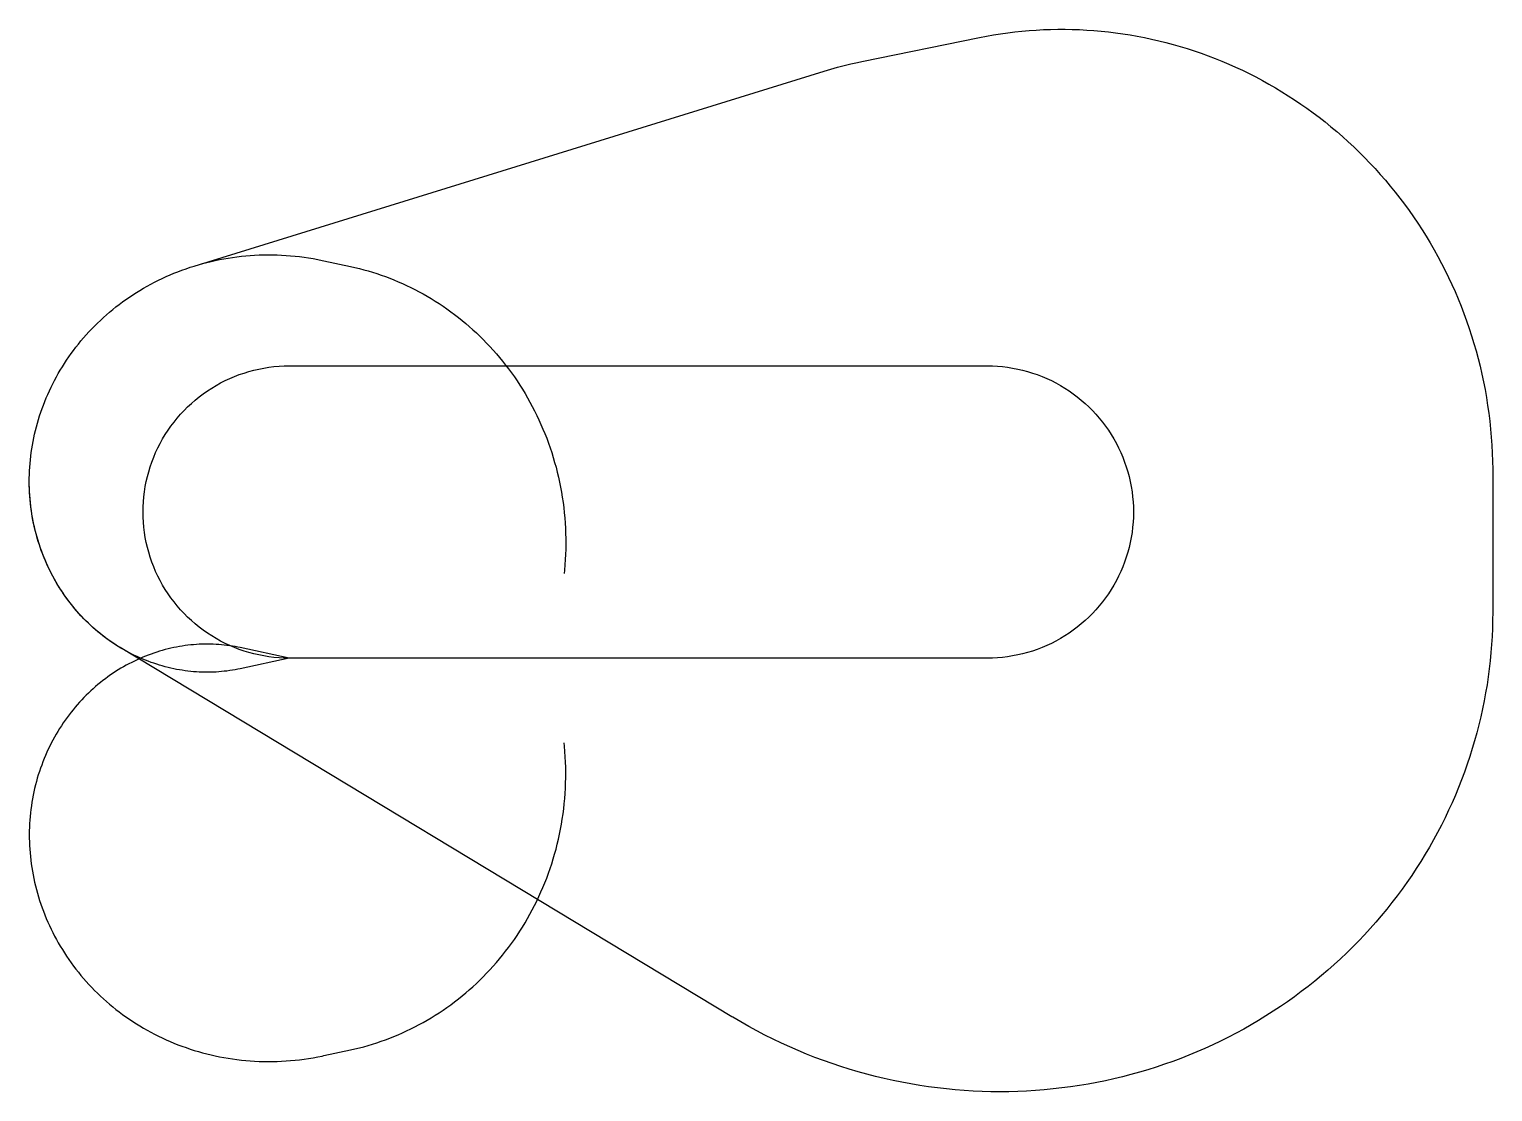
# Model space of a CAD drawing. Header units: metres. Extents: x -8025 to 37153, y -13386 to 19418.
import ezdxf

# ---------------------------------------------------------------- set-up
doc = ezdxf.new("R2010")
doc.units = ezdxf.units.M

msp = doc.modelspace()

# ---------------------------------------------------------------- linework, layer by layer
at = {"layer": 'NorminalTrack', "color": 1}
msp.add_lwpolyline([(0, 0), (0, 0), (-158, 3), (-315, 11), (-472, 25), (-628, 44), (-784, 69), (-938, 99), (-1092, 134), (-1244, 175), (-1395, 221), (-1544, 272), (-1691, 329), (-1836, 390), (-1978, 457), (-2119, 528), (-2257, 605), (-2392, 686), (-2524, 772), (-2653, 862), (-2778, 957), (-2901, 1056), (-3020, 1159), (-3135, 1267), (-3246, 1378), (-3354, 1493), (-3457, 1612), (-3556, 1735), (-3651, 1860), (-3741, 1989), (-3827, 2121), (-3908, 2257), (-3985, 2394), (-4056, 2535), (-4123, 2677), (-4184, 2822), (-4241, 2969), (-4292, 3118), (-4338, 3269), (-4379, 3421), (-4414, 3575), (-4444, 3729), (-4469, 3885), (-4488, 4041), (-4502, 4198), (-4510, 4356), (-4513, 4513), (-4510, 4671), (-4502, 4828), (-4488, 4985), (-4469, 5141), (-4444, 5297), (-4414, 5451), (-4379, 5605), (-4338, 5757), (-4292, 5908), (-4241, 6057), (-4184, 6204), (-4123, 6349), (-4056, 6491), (-3985, 6632), (-3908, 6770), (-3827, 6905), (-3741, 7037), (-3651, 7166), (-3556, 7292), (-3457, 7414), (-3354, 7533), (-3246, 7648), (-3135, 7759), (-3020, 7867), (-2901, 7970), (-2778, 8069), (-2653, 8164), (-2524, 8254), (-2392, 8340), (-2257, 8421), (-2119, 8498), (-1978, 8569), (-1836, 8636), (-1691, 8697), (-1544, 8754), (-1395, 8805), (-1244, 8851), (-1092, 8892), (-938, 8927), (-784, 8957), (-628, 8982), (-472, 9001), (-315, 9015), (-158, 9023), (0, 9026), (0, 9026), (21549, 9026), (21549, 9026), (21707, 9023), (21864, 9015), (22021, 9001), (22177, 8982), (22333, 8957), (22488, 8927), (22641, 8892), (22793, 8851), (22944, 8805), (23093, 8754), (23240, 8697), (23385, 8636), (23528, 8569), (23668, 8498), (23806, 8421), (23941, 8340), (24073, 8254), (24202, 8164), (24328, 8069), (24450, 7970), (24569, 7867), (24684, 7759), (24796, 7648), (24903, 7533), (25006, 7414), (25106, 7292), (25200, 7166), (25291, 7037), (25376, 6905), (25458, 6770), (25534, 6632), (25605, 6491), (25672, 6349), (25734, 6204), (25790, 6057), (25841, 5908), (25887, 5757), (25928, 5605), (25964, 5451), (25994, 5297), (26018, 5141), (26037, 4985), (26051, 4828), (26059, 4671), (26062, 4513), (26059, 4356), (26051, 4198), (26037, 4041), (26018, 3885), (25994, 3729), (25964, 3575), (25928, 3421), (25887, 3269), (25841, 3118), (25790, 2969), (25734, 2822), (25672, 2677), (25605, 2535), (25534, 2394), (25458, 2257), (25376, 2121), (25291, 1989), (25200, 1860), (25106, 1735), (25006, 1612), (24903, 1493), (24796, 1378), (24684, 1267), (24569, 1159), (24450, 1056), (24328, 957), (24202, 862), (24073, 772), (23941, 686), (23806, 605), (23668, 528), (23528, 457), (23385, 390), (23240, 329), (23093, 272), (22944, 221), (22793, 175), (22641, 134), (22488, 99), (22333, 69), (22177, 44), (22021, 25), (21864, 11), (21707, 3), (21549, 0), (0, 0)], dxfattribs=at)
at = {"layer": 'WindSpiral', "color": 5}
for points in [[(0, 0), (-1510, -326), (-1591, -343), (-1673, -358), (-1755, -372), (-1838, -385), (-1921, -396), (-2005, -406), (-2090, -415), (-2174, -422), (-2259, -427), (-2345, -431), (-2431, -434), (-2517, -435), (-2603, -434), (-2690, -432), (-2777, -429), (-2864, -424), (-2951, -417), (-3039, -409), (-3127, -399), (-3214, -388), (-3302, -375), (-3390, -361), (-3478, -345), (-3566, -327), (-3654, -308), (-3742, -287), (-3829, -265), (-3917, -241), (-4004, -215), (-4091, -188), (-4178, -159), (-4265, -129), (-4352, -97), (-4438, -63), (-4524, -28), (-4609, 9), (-4695, 47), (-4779, 87), (-4863, 129), (-4947, 172), (-5030, 217), (-5113, 264), (-5195, 312), (-5277, 361), (-5358, 412), (-5438, 465), (-5518, 519), (-5596, 575), (-5674, 633), (-5752, 692), (-5828, 752), (-5904, 814), (-5979, 877), (-6053, 942), (-6125, 1009), (-6197, 1076), (-6268, 1146), (-6338, 1217), (-6407, 1289), (-6475, 1362), (-6542, 1437), (-6608, 1514), (-6672, 1591), (-6735, 1670), (-6797, 1751), (-6858, 1832), (-6918, 1915), (-6976, 1999), (-7033, 2085), (-7089, 2172), (-7143, 2259), (-7196, 2348), (-7247, 2439), (-7297, 2530), (-7346, 2623), (-7393, 2716), (-7438, 2811), (-7482, 2906), (-7525, 3003), (-7566, 3101), (-7605, 3199), (-7642, 3299), (-7678, 3400), (-7713, 3501), (-7745, 3603), (-7776, 3706), (-7805, 3810), (-7833, 3915), (-7859, 4020), (-7882, 4127), (-7905, 4233), (-7925, 4341), (-7943, 4449), (-7960, 4558), (-7975, 4667), (-7988, 4777), (-7999, 4887), (-8008, 4998), (-8015, 5109), (-8020, 5220), (-8023, 5332), (-8025, 5445), (-8024, 5557), (-8022, 5670), (-8017, 5783), (-8010, 5896), (-8002, 6010), (-7991, 6123), (-7979, 6237), (-7964, 6351), (-7948, 6464), (-7929, 6578), (-7908, 6691), (-7886, 6805), (-7861, 6918), (-7834, 7032), (-7805, 7145), (-7774, 7257), (-7741, 7370), (-7706, 7482), (-7669, 7594), (-7630, 7705), (-7589, 7816), (-7546, 7927), (-7501, 8037), (-7454, 8146), (-7405, 8255), (-7353, 8364), (-7300, 8471), (-7245, 8578), (-7188, 8685), (-7128, 8790), (-7067, 8895), (-7004, 8999), (-6939, 9102), (-6872, 9204), (-6803, 9305), (-6732, 9405), (-6659, 9504), (-6584, 9602), (-6508, 9699), (-6429, 9795), (-6349, 9890), (-6267, 9983), (-6183, 10075), (-6097, 10166), (-6009, 10256), (-5920, 10344), (-5829, 10431), (-5736, 10517), (-5642, 10601), (-5546, 10684), (-5448, 10765), (-5348, 10845), (-5247, 10923), (-5145, 10999), (-5041, 11074), (-4935, 11147), (-4828, 11218), (-4719, 11288), (-4609, 11356), (-4497, 11422), (-4385, 11487), (-4270, 11549), (-4155, 11610), (-4038, 11669), (-3920, 11726), (-3800, 11780), (-3680, 11833), (-3558, 11884), (-3435, 11933), (-3311, 11980), (-3186, 12025), (-3060, 12068), (-2932, 12108), (-2932, 12108), (16519, 18125), (16721, 18186), (16924, 18243), (17128, 18296), (17334, 18347), (17540, 18393), (17677, 18422), (21313, 19163), (21529, 19205), (21745, 19244), (21963, 19278), (22181, 19309), (22400, 19336), (22620, 19359), (22840, 19379), (23062, 19394), (23283, 19406), (23505, 19414), (23728, 19418), (23950, 19418), (24173, 19414), (24397, 19406), (24620, 19395), (24843, 19379), (25067, 19360), (25290, 19337), (25513, 19309), (25736, 19278), (25959, 19243), (26181, 19204), (26403, 19161), (26624, 19114), (26845, 19063), (27065, 19008), (27284, 18950), (27503, 18887), (27721, 18821), (27938, 18750), (28154, 18676), (28368, 18598), (28582, 18516), (28795, 18430), (29006, 18341), (29216, 18247), (29424, 18150), (29631, 18049), (29837, 17945), (30041, 17837), (30243, 17725), (30444, 17609), (30642, 17490), (30839, 17367), (31034, 17240), (31227, 17110), (31418, 16977), (31607, 16840), (31793, 16699), (31977, 16556), (32159, 16408), (32339, 16258), (32516, 16104), (32691, 15947), (32863, 15786), (33033, 15623), (33199, 15456), (33364, 15286), (33525, 15114), (33683, 14938), (33839, 14759), (33991, 14577), (34141, 14393), (34288, 14205), (34431, 14015), (34571, 13822), (34708, 13627), (34842, 13429), (34973, 13228), (35100, 13025), (35223, 12819), (35343, 12612), (35460, 12401), (35573, 12189), (35683, 11974), (35789, 11757), (35891, 11538), (35989, 11317), (36084, 11094), (36175, 10870), (36262, 10643), (36346, 10415), (36425, 10184), (36500, 9953), (36572, 9719), (36639, 9485), (36703, 9249), (36762, 9011), (36817, 8772), (36868, 8532), (36915, 8291), (36958, 8049), (36997, 7806), (37031, 7561), (37061, 7316), (37087, 7071), (37109, 6824), (37126, 6577), (37140, 6329), (37148, 6081), (37153, 5833), (37153, 5701), (37153, 1419), (37151, 1170), (37145, 921), (37134, 671), (37119, 422), (37099, 172), (37075, -77), (37047, -326), (37014, -575), (36977, -824), (36935, -1072), (36889, -1320), (36839, -1567), (36784, -1813), (36725, -2059), (36662, -2304), (36594, -2548), (36522, -2792), (36446, -3034), (36365, -3275), (36280, -3515), (36191, -3754), (36097, -3991), (36000, -4227), (35898, -4461), (35791, -4694), (35681, -4926), (35567, -5155), (35448, -5383), (35325, -5609), (35198, -5833), (35068, -6055), (34933, -6275), (34794, -6493), (34651, -6709), (34505, -6922), (34354, -7133), (34200, -7342), (34042, -7548), (33880, -7752), (33714, -7952), (33545, -8151), (33372, -8346), (33195, -8539), (33015, -8728), (32832, -8915), (32645, -9099), (32455, -9280), (32261, -9457), (32064, -9631), (31864, -9802), (31660, -9970), (31454, -10134), (31244, -10295), (31032, -10452), (30816, -10606), (30598, -10756), (30377, -10902), (30153, -11045), (29926, -11184), (29697, -11319), (29465, -11450), (29230, -11578), (28993, -11701), (28754, -11820), (28513, -11935), (28269, -12047), (28023, -12154), (27775, -12256), (27525, -12355), (27273, -12449), (27019, -12539), (26763, -12624), (26506, -12706), (26246, -12782), (25986, -12855), (25724, -12922), (25460, -12986), (25195, -13045), (24929, -13099), (24661, -13148), (24393, -13193), (24123, -13233), (23853, -13269), (23581, -13300), (23309, -13326), (23036, -13348), (22763, -13364), (22489, -13376), (22214, -13384), (21939, -13386), (21664, -13384), (21389, -13376), (21113, -13364), (20838, -13347), (20562, -13326), (20287, -13299), (20012, -13268), (19737, -13232), (19463, -13191), (19189, -13145), (18915, -13094), (18643, -13039), (18370, -12978), (18099, -12913), (17829, -12843), (17560, -12769), (17291, -12689), (17024, -12605), (16758, -12516), (16494, -12422), (16230, -12324), (15969, -12221), (15709, -12113), (15450, -12001), (15193, -11884), (14939, -11762), (14685, -11636), (14434, -11505), (14185, -11370), (13939, -11230), (13694, -11086), (13668, -11071), (-5220, 326), (-5301, 376), (-5382, 428), (-5462, 481), (-5541, 536), (-5620, 592), (-5697, 650), (-5775, 709), (-5851, 770), (-5926, 833), (-6001, 896), (-6074, 962), (-6147, 1029), (-6219, 1097), (-6289, 1167), (-6359, 1238), (-6428, 1310), (-6495, 1384), (-6562, 1460), (-6627, 1536), (-6691, 1615), (-6754, 1694), (-6816, 1775), (-6876, 1857), (-6935, 1940), (-6993, 2025), (-7050, 2110), (-7105, 2197), (-7159, 2286), (-7211, 2375), (-7262, 2466), (-7312, 2557), (-7360, 2650), (-7407, 2744), (-7452, 2839), (-7495, 2935), (-7537, 3032), (-7577, 3130), (-7616, 3229), (-7653, 3329), (-7689, 3430), (-7723, 3531), (-7755, 3634), (-7785, 3737), (-7814, 3841), (-7841, 3946), (-7866, 4052), (-7889, 4158), (-7911, 4265), (-7931, 4373), (-7948, 4481), (-7965, 4590), (-7979, 4699), (-7991, 4809), (-8001, 4920), (-8010, 5031), (-8017, 5142), (-8021, 5254), (-8024, 5366), (-8025, 5466)], [(0, 0), (-1510, -326), (-1591, -343), (-1673, -358), (-1755, -372), (-1838, -385), (-1921, -396), (-2005, -406), (-2090, -415), (-2174, -422), (-2259, -427), (-2345, -431), (-2431, -434), (-2517, -435), (-2603, -434), (-2690, -432), (-2777, -429), (-2864, -424), (-2951, -417), (-3039, -409), (-3127, -399), (-3214, -388), (-3302, -375), (-3390, -361), (-3478, -345), (-3566, -327), (-3654, -308), (-3742, -287), (-3829, -265), (-3917, -241), (-4004, -215), (-4091, -188), (-4178, -159), (-4265, -129), (-4352, -97), (-4438, -63), (-4524, -28), (-4609, 9), (-4695, 47), (-4779, 87), (-4863, 129), (-4947, 172), (-5030, 217), (-5113, 264), (-5195, 312), (-5277, 361), (-5358, 412), (-5438, 465), (-5518, 519), (-5596, 575), (-5674, 633), (-5752, 692), (-5828, 752), (-5904, 814), (-5979, 877), (-6053, 942), (-6125, 1009), (-6197, 1076), (-6268, 1146), (-6338, 1217), (-6407, 1289), (-6475, 1362), (-6542, 1437), (-6608, 1514), (-6672, 1591), (-6735, 1670), (-6797, 1751), (-6858, 1832), (-6918, 1915), (-6976, 1999), (-7033, 2085), (-7089, 2172), (-7143, 2259), (-7196, 2348), (-7247, 2439), (-7297, 2530), (-7346, 2623), (-7393, 2716), (-7438, 2811), (-7482, 2906), (-7525, 3003), (-7566, 3101), (-7605, 3199), (-7642, 3299), (-7678, 3400), (-7713, 3501), (-7745, 3603), (-7776, 3706), (-7805, 3810), (-7833, 3915), (-7859, 4020), (-7882, 4127), (-7905, 4233), (-7925, 4341), (-7943, 4449), (-7960, 4558), (-7975, 4667), (-7988, 4777), (-7999, 4887), (-8008, 4998), (-8015, 5109), (-8020, 5220), (-8023, 5332), (-8025, 5445), (-8024, 5557), (-8022, 5670), (-8017, 5783), (-8010, 5896), (-8002, 6010), (-7991, 6123), (-7979, 6237), (-7964, 6351), (-7948, 6464), (-7929, 6578), (-7908, 6691), (-7886, 6805), (-7861, 6918), (-7834, 7032), (-7805, 7145), (-7774, 7257), (-7741, 7370), (-7706, 7482), (-7669, 7594), (-7630, 7705), (-7589, 7816), (-7546, 7927), (-7501, 8037), (-7454, 8146), (-7405, 8255), (-7353, 8364), (-7300, 8471), (-7245, 8578), (-7188, 8685), (-7128, 8790), (-7067, 8895), (-7004, 8999), (-6939, 9102), (-6872, 9204), (-6803, 9305), (-6732, 9405), (-6659, 9504), (-6584, 9602), (-6508, 9699), (-6429, 9795), (-6349, 9890), (-6267, 9983), (-6183, 10075), (-6097, 10166), (-6009, 10256), (-5920, 10344), (-5829, 10431), (-5736, 10517), (-5642, 10601), (-5546, 10684), (-5448, 10765), (-5348, 10845), (-5247, 10923), (-5145, 10999), (-5041, 11074), (-4935, 11147), (-4828, 11218), (-4719, 11288), (-4609, 11356), (-4497, 11422), (-4385, 11487), (-4270, 11549), (-4155, 11610), (-4038, 11669), (-3920, 11726), (-3800, 11780), (-3680, 11833), (-3558, 11884), (-3435, 11933), (-3311, 11980), (-3186, 12025), (-3060, 12068), (-2932, 12108), (-2804, 12146), (-2675, 12183), (-2545, 12217), (-2414, 12249), (-2283, 12278), (-2150, 12306), (-2017, 12331), (-1883, 12354), (-1749, 12374), (-1614, 12392), (-1478, 12408), (-1342, 12422), (-1205, 12433), (-1068, 12442), (-930, 12449), (-792, 12453), (-654, 12454), (-515, 12453), (-376, 12450), (-237, 12445), (-98, 12437), (42, 12426), (181, 12413), (321, 12398), (461, 12380), (600, 12359), (740, 12337), (879, 12311), (1018, 12283), (1071, 12272), (1894, 12094), (2030, 12064), (2165, 12031), (2301, 11995), (2435, 11957), (2570, 11917), (2704, 11874), (2837, 11829), (2970, 11782), (3102, 11732), (3234, 11679), (3365, 11625), (3495, 11568), (3625, 11508), (3753, 11446), (3881, 11382), (4008, 11315), (4135, 11246), (4260, 11175), (4384, 11101), (4507, 11025), (4629, 10947), (4750, 10866), (4869, 10783), (4988, 10698), (5105, 10611), (5221, 10522), (5335, 10430), (5448, 10336), (5560, 10240), (5670, 10142), (5779, 10042), (5886, 9939), (5991, 9835), (6095, 9729), (6197, 9620), (6298, 9510), (6396, 9398), (6493, 9283), (6589, 9167), (6682, 9049), (6773, 8929), (6863, 8808), (6950, 8684), (7035, 8559), (7119, 8432), (7200, 8303), (7279, 8173), (7356, 8041), (7431, 7908), (7504, 7773), (7575, 7636), (7643, 7498), (7709, 7359), (7772, 7218), (7834, 7076), (7892, 6933), (7949, 6788), (8003, 6642), (8055, 6495), (8104, 6346), (8150, 6197), (8194, 6046), (8236, 5895), (8275, 5742), (8311, 5589), (8345, 5435), (8376, 5279), (8404, 5123), (8430, 4967), (8453, 4809), (8473, 4651), (8491, 4492), (8505, 4333), (8517, 4173), (8527, 4013), (8533, 3852), (8537, 3691), (8538, 3530), (8536, 3368), (8531, 3206), (8523, 3044), (8513, 2881), (8500, 2719), (8490, 2618)], [(0, 0), (-1510, 326), (-1591, 343), (-1673, 358), (-1755, 372), (-1838, 385), (-1921, 396), (-2005, 406), (-2090, 415), (-2174, 422), (-2259, 427), (-2345, 431), (-2431, 434), (-2517, 435), (-2603, 434), (-2690, 432), (-2777, 429), (-2864, 424), (-2951, 417), (-3039, 409), (-3127, 399), (-3214, 388), (-3302, 375), (-3390, 361), (-3478, 345), (-3566, 327), (-3654, 308), (-3742, 287), (-3829, 265), (-3917, 241), (-4004, 215), (-4091, 188), (-4178, 159), (-4265, 129), (-4352, 97), (-4438, 63), (-4524, 28), (-4609, -9), (-4695, -47), (-4779, -87), (-4863, -129), (-4947, -172), (-5030, -217), (-5113, -264), (-5195, -312), (-5277, -361), (-5358, -412), (-5438, -465), (-5518, -519), (-5596, -575), (-5674, -633), (-5752, -692), (-5828, -752), (-5904, -814), (-5979, -877), (-6053, -942), (-6125, -1009), (-6197, -1076), (-6268, -1146), (-6338, -1217), (-6407, -1289), (-6475, -1362), (-6542, -1437), (-6608, -1514), (-6672, -1591), (-6735, -1670), (-6797, -1751), (-6858, -1832), (-6918, -1915), (-6976, -1999), (-7033, -2085), (-7089, -2172), (-7143, -2259), (-7196, -2348), (-7247, -2439), (-7297, -2530), (-7346, -2623), (-7393, -2716), (-7438, -2811), (-7482, -2906), (-7525, -3003), (-7566, -3101), (-7605, -3199), (-7642, -3299), (-7678, -3400), (-7713, -3501), (-7745, -3603), (-7776, -3706), (-7805, -3810), (-7833, -3915), (-7859, -4020), (-7882, -4127), (-7905, -4233), (-7925, -4341), (-7943, -4449), (-7960, -4558), (-7975, -4667), (-7988, -4777), (-7999, -4887), (-8008, -4998), (-8015, -5109), (-8020, -5220), (-8023, -5332), (-8025, -5445), (-8024, -5557), (-8022, -5670), (-8017, -5783), (-8010, -5896), (-8002, -6010), (-7991, -6123), (-7979, -6237), (-7964, -6351), (-7948, -6464), (-7929, -6578), (-7908, -6691), (-7886, -6805), (-7861, -6918), (-7834, -7032), (-7805, -7145), (-7774, -7257), (-7741, -7370), (-7706, -7482), (-7669, -7594), (-7630, -7705), (-7589, -7816), (-7546, -7927), (-7501, -8037), (-7454, -8146), (-7405, -8255), (-7353, -8364), (-7300, -8471), (-7245, -8578), (-7188, -8685), (-7128, -8790), (-7067, -8895), (-7004, -8999), (-6939, -9102), (-6872, -9204), (-6803, -9305), (-6732, -9405), (-6659, -9504), (-6584, -9602), (-6508, -9699), (-6429, -9795), (-6349, -9890), (-6267, -9983), (-6183, -10075), (-6097, -10166), (-6009, -10256), (-5920, -10344), (-5829, -10431), (-5736, -10517), (-5642, -10601), (-5546, -10684), (-5448, -10765), (-5348, -10845), (-5247, -10923), (-5145, -10999), (-5041, -11074), (-4935, -11147), (-4828, -11218), (-4719, -11288), (-4609, -11356), (-4497, -11422), (-4385, -11487), (-4270, -11549), (-4155, -11610), (-4038, -11669), (-3920, -11726), (-3800, -11780), (-3680, -11833), (-3558, -11884), (-3435, -11933), (-3311, -11980), (-3186, -12025), (-3060, -12068), (-2932, -12108), (-2804, -12146), (-2675, -12183), (-2545, -12217), (-2414, -12249), (-2283, -12278), (-2150, -12306), (-2017, -12331), (-1883, -12354), (-1749, -12374), (-1614, -12392), (-1478, -12408), (-1342, -12422), (-1205, -12433), (-1068, -12442), (-930, -12449), (-792, -12453), (-654, -12454), (-515, -12453), (-376, -12450), (-237, -12445), (-98, -12437), (42, -12426), (181, -12413), (321, -12398), (461, -12380), (600, -12359), (740, -12337), (879, -12311), (1018, -12283), (1071, -12272), (1894, -12094), (2030, -12064), (2165, -12031), (2301, -11995), (2435, -11957), (2570, -11917), (2704, -11874), (2837, -11829), (2970, -11782), (3102, -11732), (3234, -11679), (3365, -11625), (3495, -11568), (3625, -11508), (3753, -11446), (3881, -11382), (4008, -11315), (4135, -11246), (4260, -11175), (4384, -11101), (4507, -11025), (4629, -10947), (4750, -10866), (4869, -10783), (4988, -10698), (5105, -10611), (5221, -10522), (5335, -10430), (5448, -10336), (5560, -10240), (5670, -10142), (5779, -10042), (5886, -9939), (5991, -9835), (6095, -9729), (6197, -9620), (6298, -9510), (6396, -9398), (6493, -9283), (6589, -9167), (6682, -9049), (6773, -8929), (6863, -8808), (6950, -8684), (7035, -8559), (7119, -8432), (7200, -8303), (7279, -8173), (7356, -8041), (7431, -7908), (7504, -7773), (7575, -7636), (7643, -7498), (7709, -7359), (7772, -7218), (7834, -7076), (7892, -6933), (7949, -6788), (8003, -6642), (8055, -6495), (8104, -6346), (8150, -6197), (8194, -6046), (8236, -5895), (8275, -5742), (8311, -5589), (8345, -5435), (8376, -5279), (8404, -5123), (8430, -4967), (8453, -4809), (8473, -4651), (8491, -4492), (8505, -4333), (8517, -4173), (8527, -4013), (8533, -3852), (8537, -3691), (8538, -3530), (8536, -3368), (8531, -3206), (8523, -3044), (8513, -2881), (8500, -2719), (8490, -2618)]]:
    msp.add_lwpolyline(points, dxfattribs=at)

doc.saveas('drawing.dxf')
